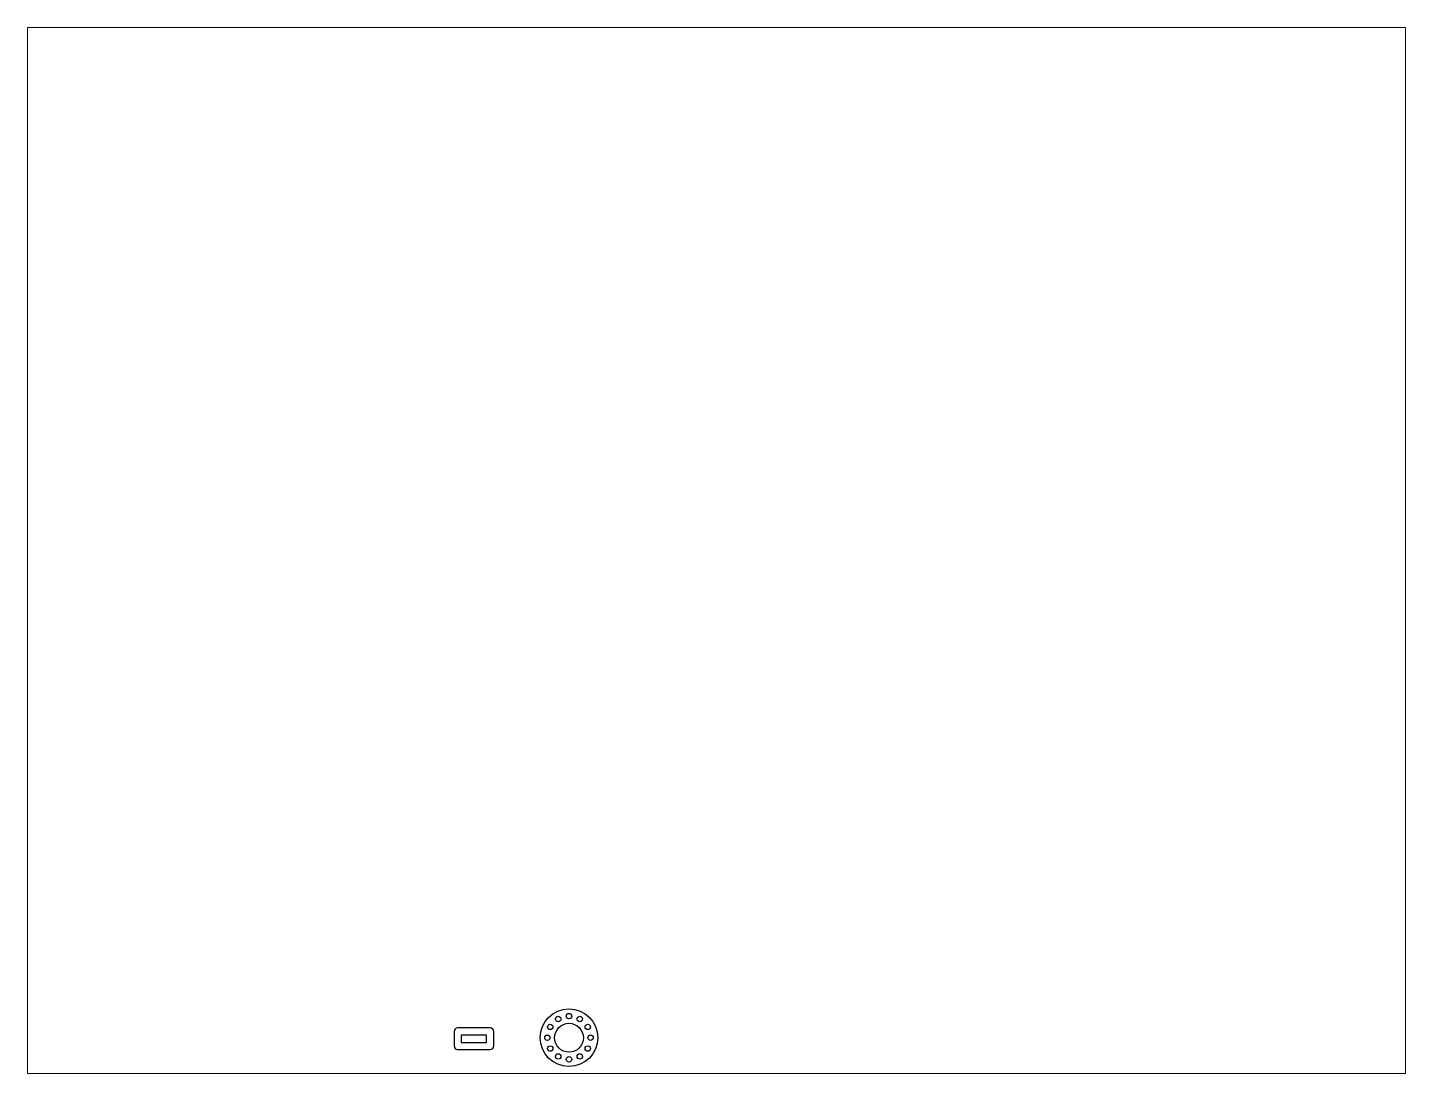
# Paper-space layout 'Layout1' of a CAD drawing. Header units: millimetres. Extents: x 26 to 231, y 20 to 176.
# The model-space entities are those that its viewports show. They can reach past a viewport. Long polylines and large blocks are cut down to what shows.
import ezdxf

# ---------------------------------------------------------------- set-up
doc = ezdxf.new("R2010")
doc.units = ezdxf.units.MM

msp = doc.modelspace()

# ---------------------------------------------------------------- linework, layer by layer
at = {"color": 7, "linetype": 'Continuous', "lineweight": 25}
for p, q in [((17.37, 16), (8.37, 16)), ((7.37, 15), (7.37, 11)), ((9.37, 14), (9.37, 12)), ((16.37, 14), (9.37, 14)), ((9.37, 12), (16.37, 12)), ((16.37, 12), (16.37, 14)), ((18.37, 11), (18.37, 15)), ((8.37, 10), (17.37, 10))]:
    msp.add_line(p, q, dxfattribs=at)
for centre, radius in [((39.26, 13.29), 8), ((36.26, 18.49), 0.75), ((39.26, 19.29), 0.75), ((42.26, 18.49), 0.75), ((34.06, 16.29), 0.75), ((39.26, 13.29), 4), ((44.46, 16.29), 0.75), ((33.26, 13.29), 0.75), ((45.26, 13.29), 0.75), ((34.06, 10.29), 0.75), ((36.26, 8.1), 0.75), ((39.26, 7.29), 0.75), ((42.26, 8.1), 0.75), ((44.46, 10.29), 0.75)]:
    msp.add_circle(centre, radius, dxfattribs=at)
for centre, start, end in [((8.37, 15), 90, 180), ((17.37, 15), 0, 90), ((8.37, 11), 180, 270), ((17.37, 11), 270, 0)]:
    msp.add_arc(centre, 1, start, end, dxfattribs=at)

psp = doc.layouts.get("Layout1")

# ---------------------------------------------------------------- viewports
at = {"layer": '0'}
psp.add_viewport(center=(128.5, 97.5), size=(205.6, 156), view_center_point=(80.21, 148.5), view_height=290.2328, dxfattribs=at)

doc.saveas('drawing.dxf')
